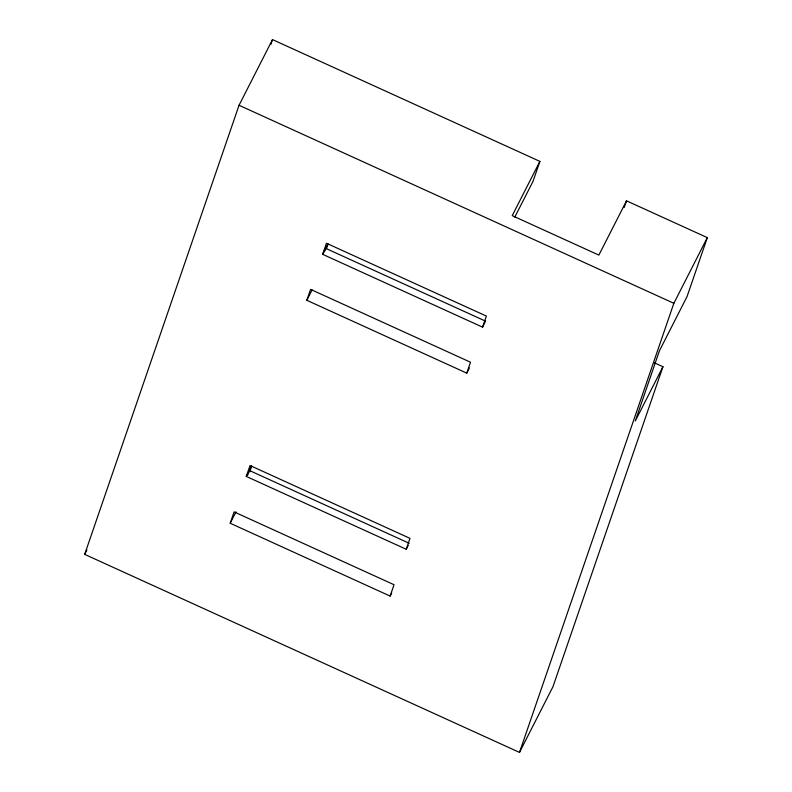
<?xml version="1.0" encoding="UTF-8"?>
<svg xmlns="http://www.w3.org/2000/svg" width="792" height="792" viewBox="0 0 792 792"><rect width="100%" height="100%" fill="white"/><g stroke="black" fill="none" stroke-linecap="round" stroke-linejoin="round"><path stroke-width="1.19" d="M654.133 362.696L662.953 366.716L552.955 686.733L519.493 752.4L84.685 554.37L239.045 105.267L272.507 39.6L539.887 161.38L533.026 181.348L514.77 217.166M270.894 44.283L272.507 39.6M230.195 523.245L234.095 511.889L394.03 584.724L390.129 596.089L230.195 523.245L235.996 511.85M246.282 476.428L250.034 465.518L409.969 538.352L406.217 549.272L246.282 476.428L251.539 466.112M306.821 300.297L310.573 289.377L470.507 362.221L466.755 373.131L306.821 300.297L312.098 289.931M322.631 254.311L326.433 243.243L486.367 316.077L482.556 327.145L322.631 254.311L327.878 243.995M247.757 475.032L249.322 470.458L409.256 543.302M324.463 251.846L325.67 248.341L485.605 321.176M249.727 471.893L251.698 466.171M326.423 248.757L328.037 244.085M624.225 207.494L626.522 200.831L707.315 237.63L687.06 296.574L659.409 350.836L635.303 420.978L662.953 366.716M519.493 752.4L673.853 303.296L707.315 237.63M84.685 554.37L86.912 549.994M539.887 161.38L512.236 215.642L598.871 255.103L626.522 200.831M482.556 327.145L485.09 322.176M466.755 373.131L469.399 367.953M406.217 549.272L408.246 545.292M390.129 596.089L391.713 592.98M239.045 105.267L673.853 303.296"/></g></svg>
